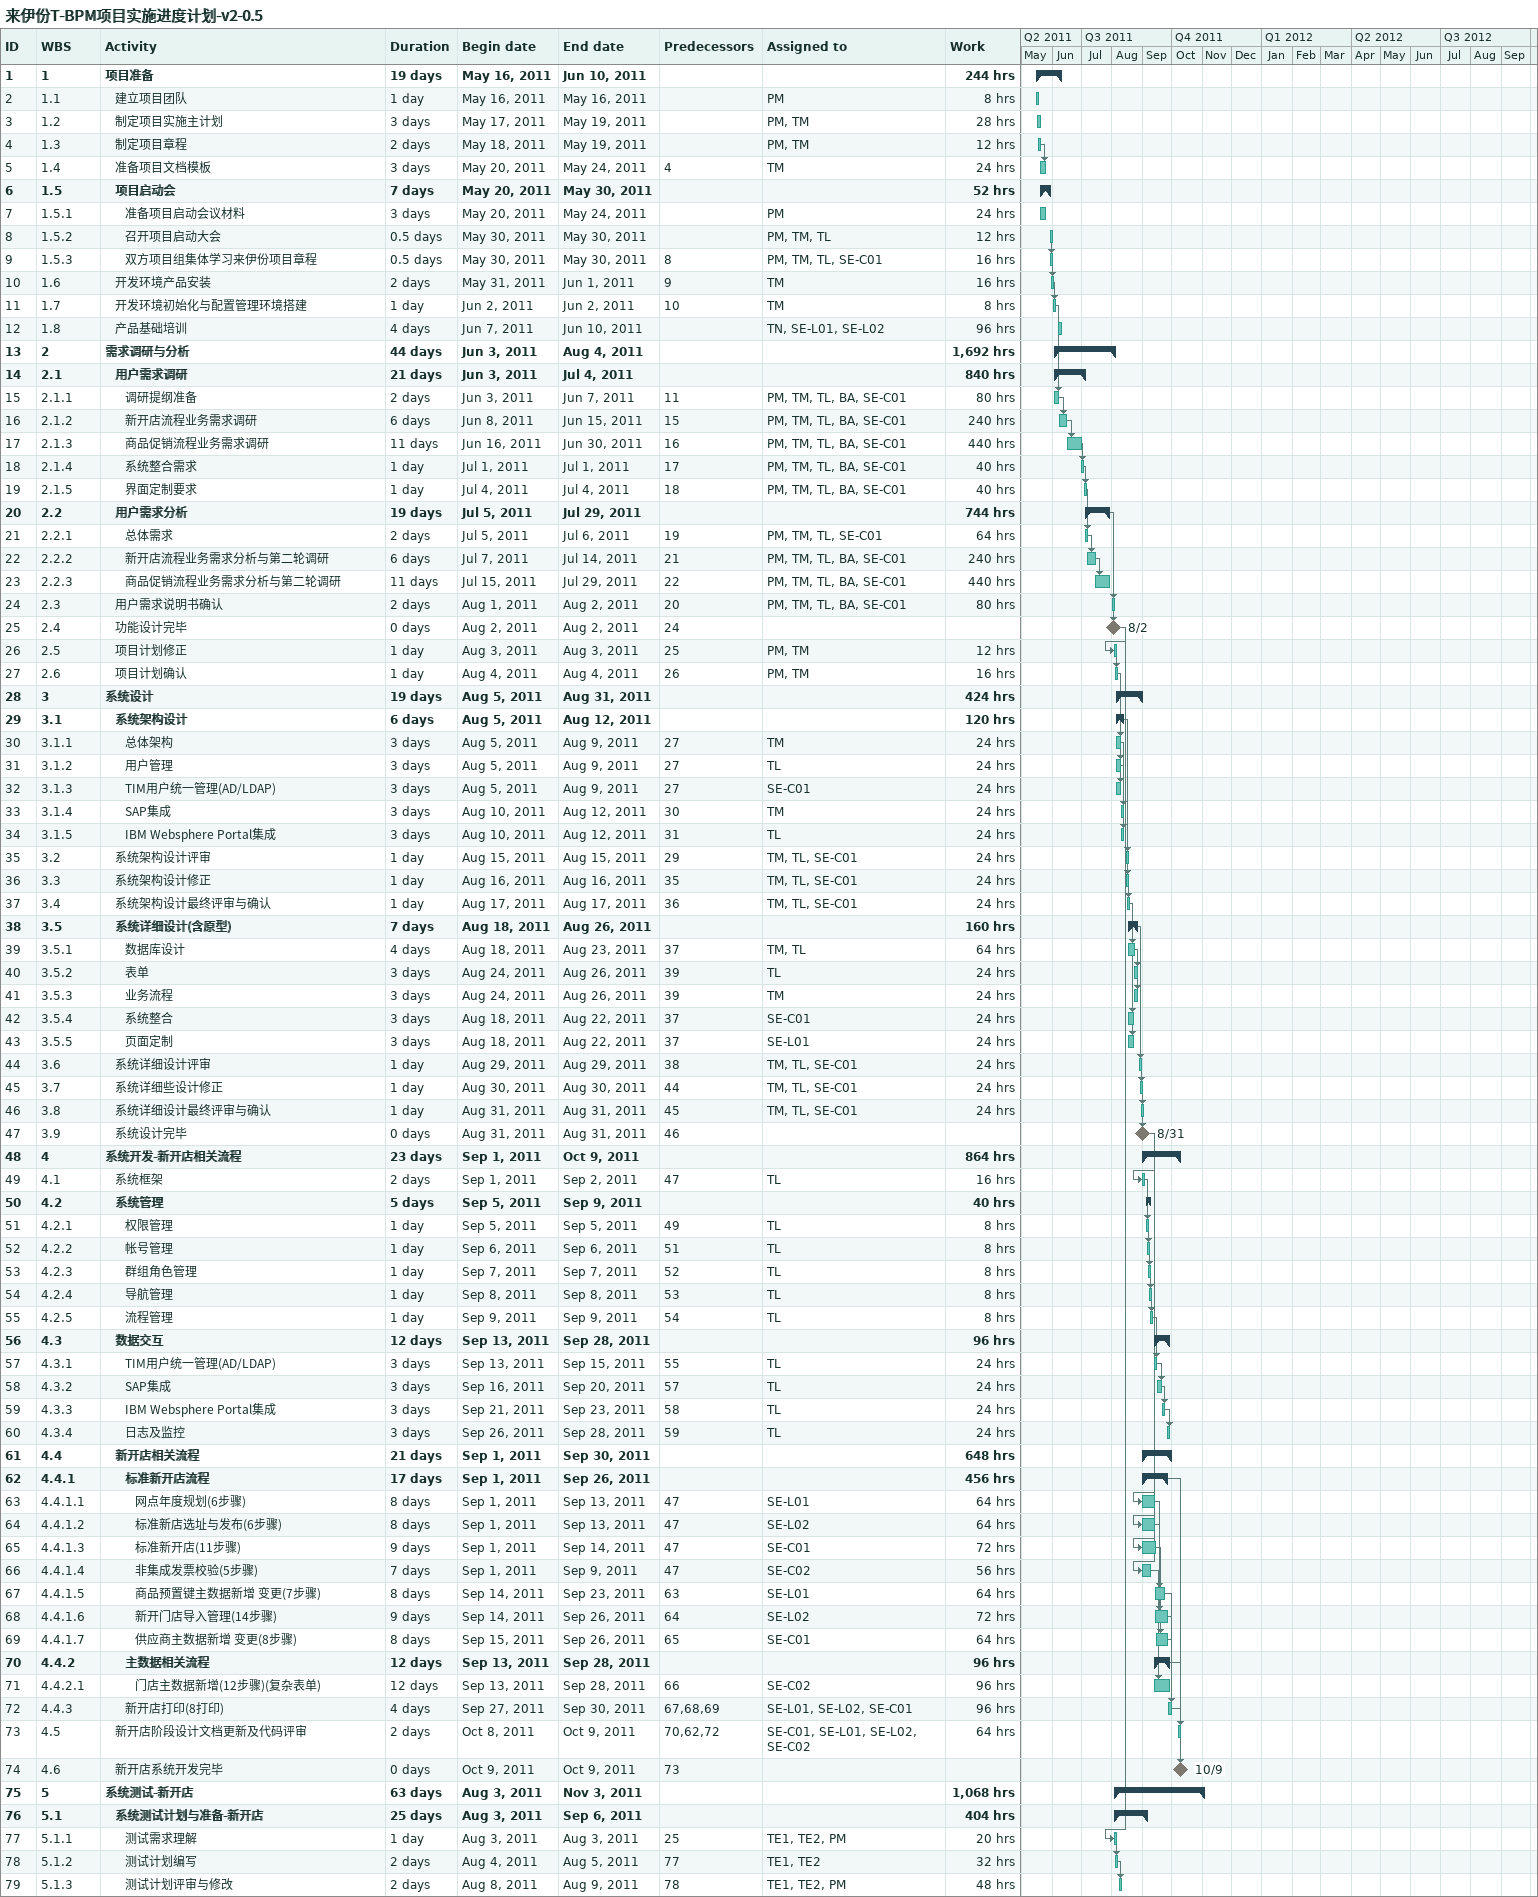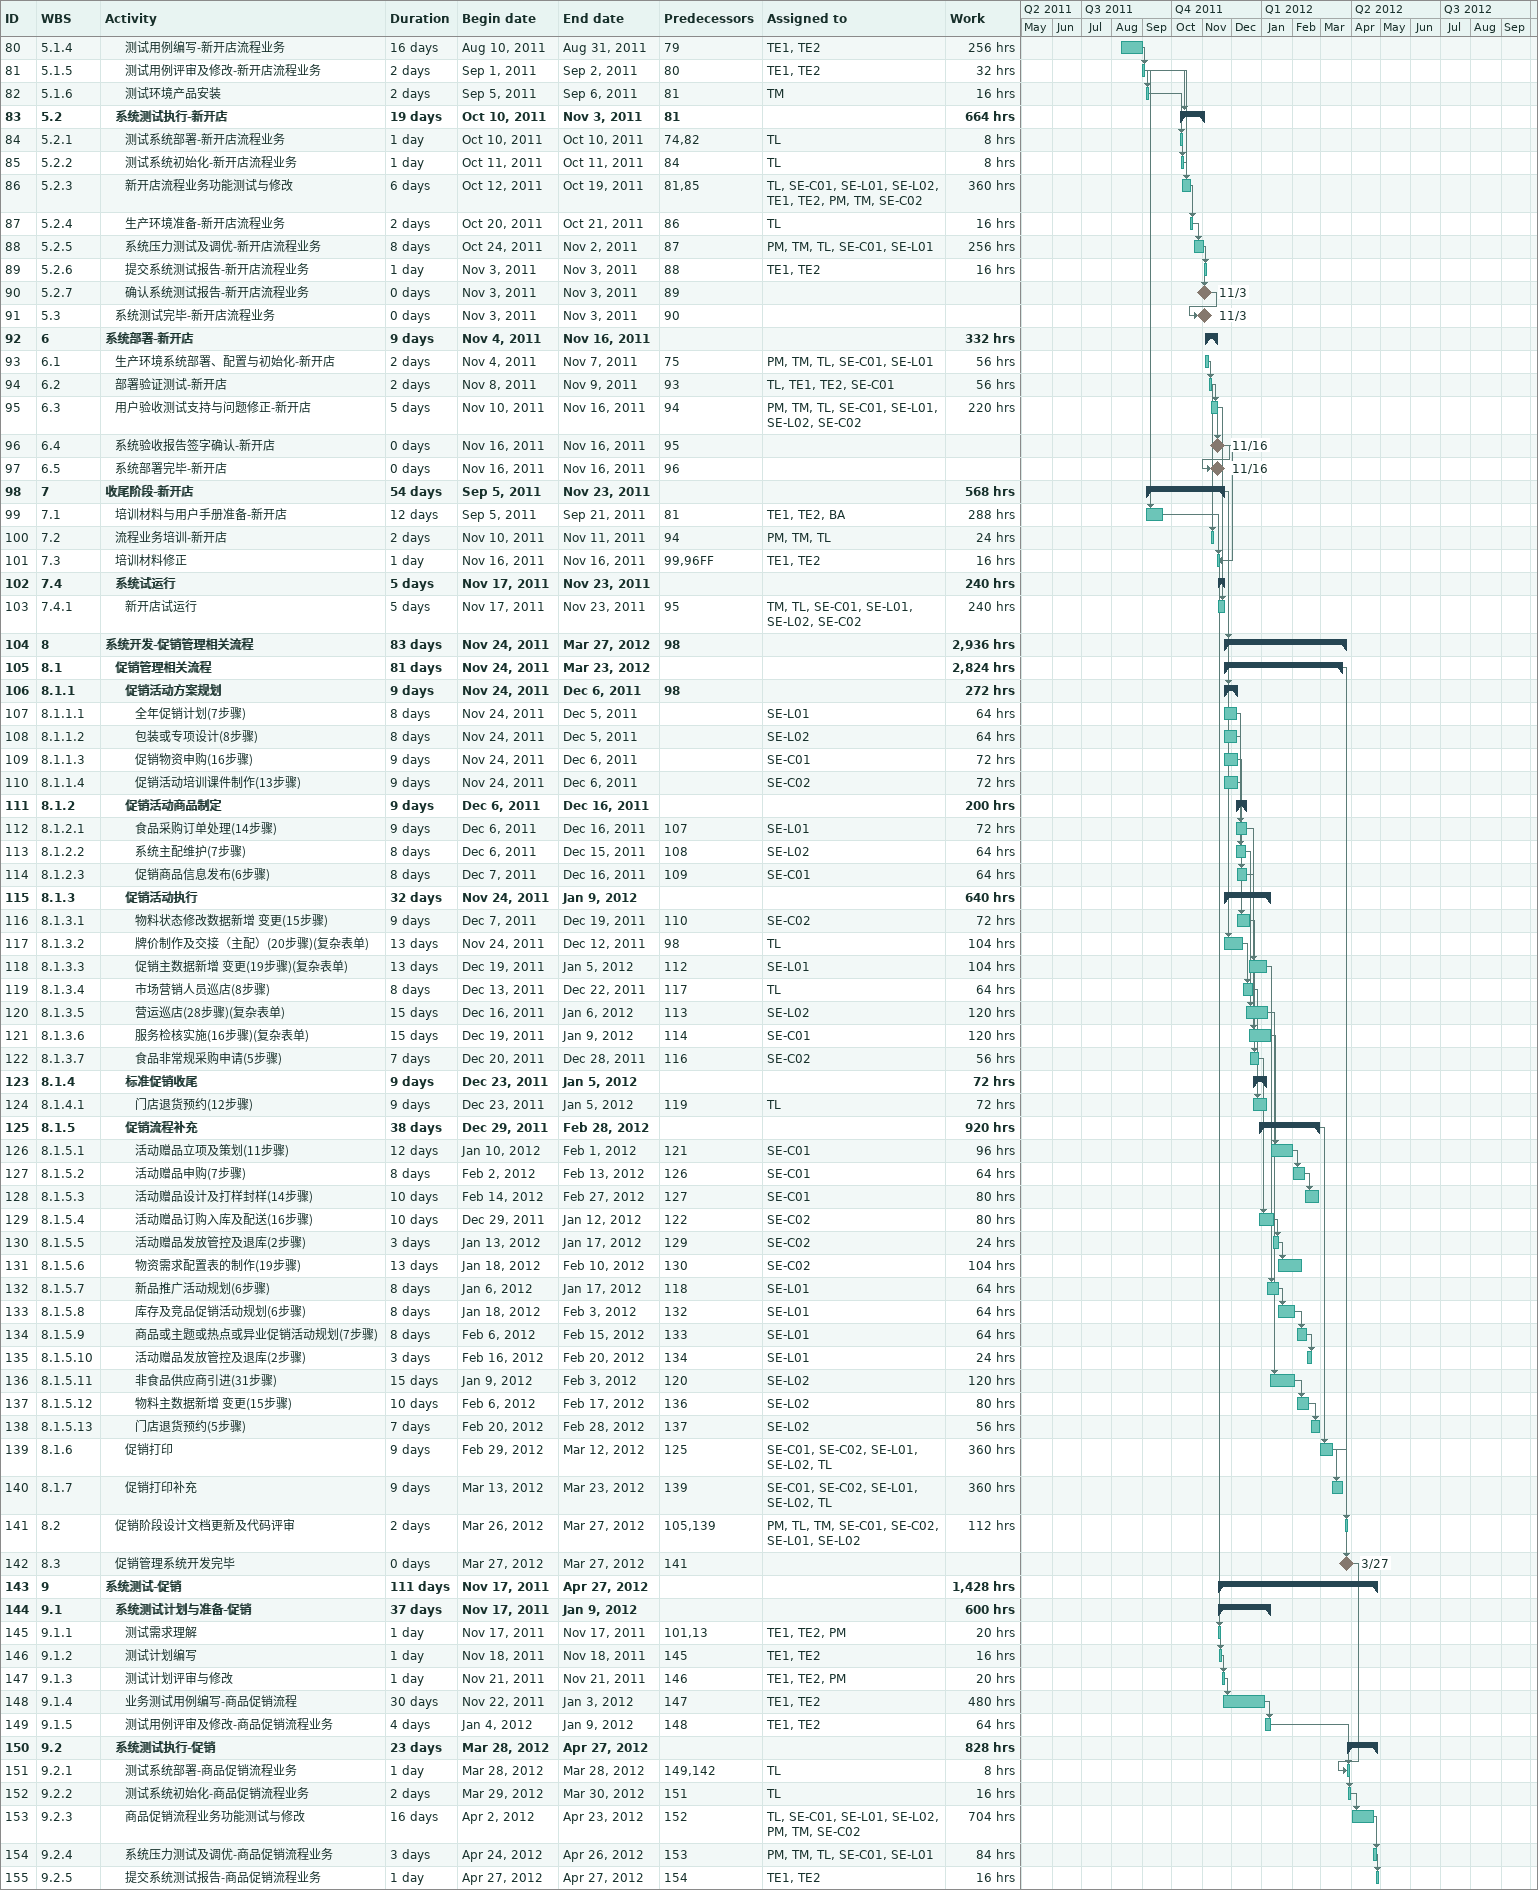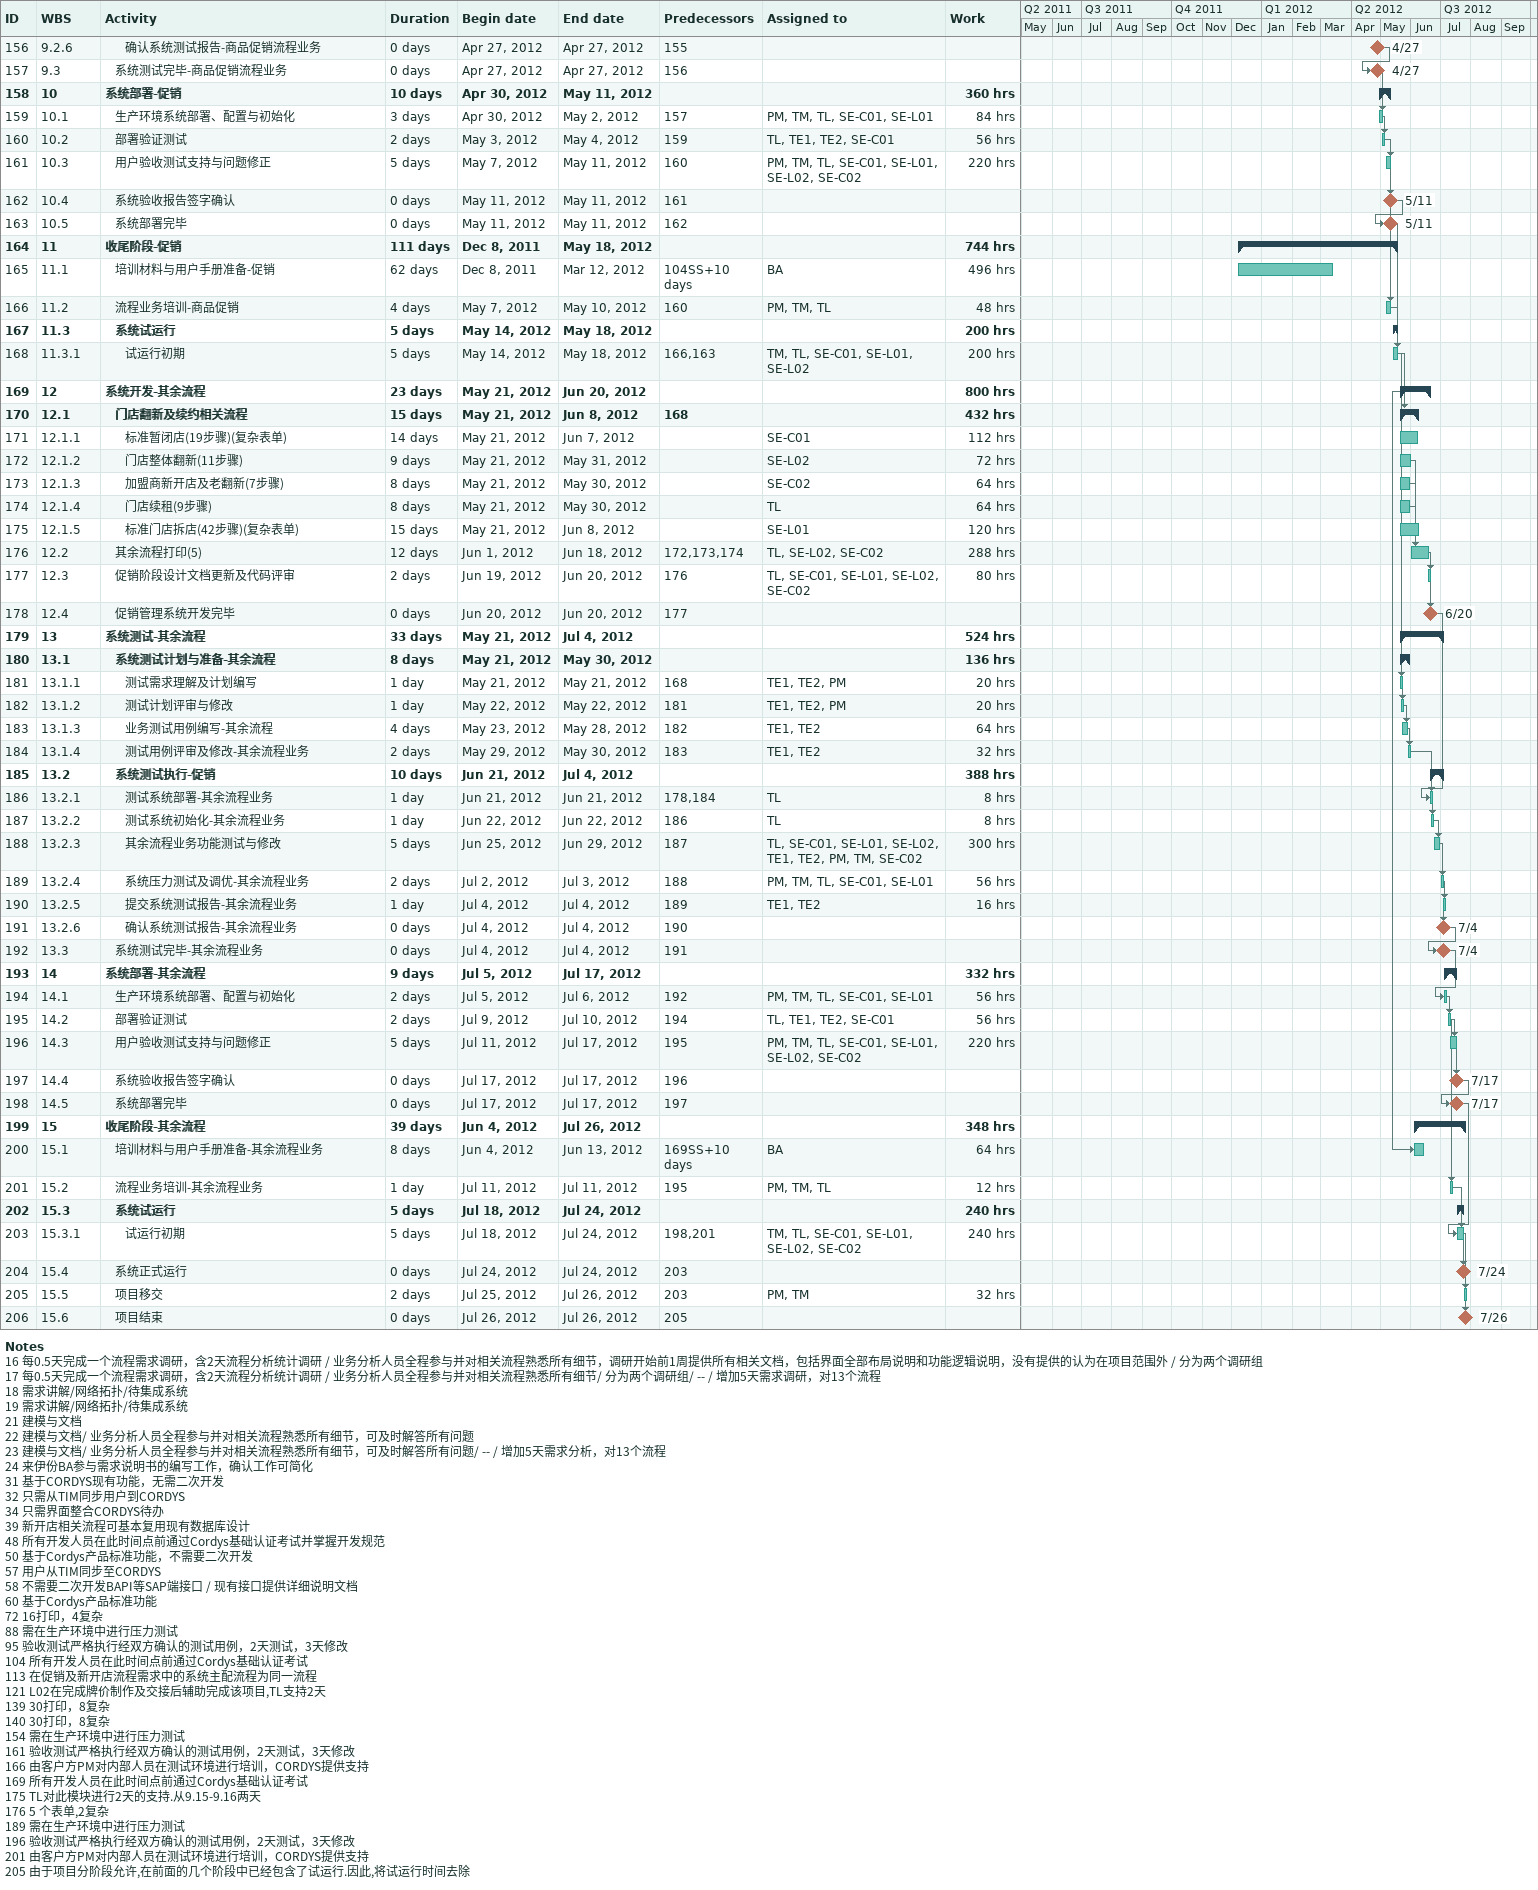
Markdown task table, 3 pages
来伊份T-BPM项目实施进度计划-v2-0.5

| ID | WBS | Task | Duration | Start | Finish | Predecessors | Resources | Work (h) |
|---|---|---|---|---|---|---|---|---|
| 1 | 1 | **项目准备** | 19d | 2011-05-16 | 2011-06-10 |  |  | 244 |
| 2 | 1.1 | 建立项目团队 | 1d | 2011-05-16 | 2011-05-16 |  | PM | 8 |
| 3 | 1.2 | 制定项目实施主计划 | 3d | 2011-05-17 | 2011-05-19 |  | PM, TM | 28 |
| 4 | 1.3 | 制定项目章程 | 2d | 2011-05-18 | 2011-05-19 |  | PM, TM | 12 |
| 5 | 1.4 | 准备项目文档模板 | 3d | 2011-05-20 | 2011-05-24 | 4 | TM | 24 |
| 6 | 1.5 | **项目启动会** | 7d | 2011-05-20 | 2011-05-30 |  |  | 52 |
| 7 | 1.5.1 | 准备项目启动会议材料 | 3d | 2011-05-20 | 2011-05-24 |  | PM | 24 |
| 8 | 1.5.2 | 召开项目启动大会 | 0.5d | 2011-05-30 | 2011-05-30 |  | PM, TM, TL | 12 |
| 9 | 1.5.3 | 双方项目组集体学习来伊份项目章程 | 0.5d | 2011-05-30 | 2011-05-30 | 8 | PM, TM, TL, SE-C01 | 16 |
| 10 | 1.6 | 开发环境产品安装 | 2d | 2011-05-31 | 2011-06-01 | 9 | TM | 16 |
| 11 | 1.7 | 开发环境初始化与配置管理环境搭建 | 1d | 2011-06-02 | 2011-06-02 | 10 | TM | 8 |
| 12 | 1.8 | 产品基础培训 | 4d | 2011-06-07 | 2011-06-10 |  | TN, SE-L01, SE-L02 | 96 |
| 13 | 2 | **需求调研与分析** | 44d | 2011-06-03 | 2011-08-04 |  |  | 1692 |
| 14 | 2.1 | **用户需求调研** | 21d | 2011-06-03 | 2011-07-04 |  |  | 840 |
| 15 | 2.1.1 | 调研提纲准备 | 2d | 2011-06-03 | 2011-06-07 | 11 | PM, TM, TL, BA, SE-C01 | 80 |
| 16 | 2.1.2 | 新开店流程业务需求调研 | 6d | 2011-06-08 | 2011-06-15 | 15 | PM, TM, TL, BA, SE-C01 | 240 |
| 17 | 2.1.3 | 商品促销流程业务需求调研 | 11d | 2011-06-16 | 2011-06-30 | 16 | PM, TM, TL, BA, SE-C01 | 440 |
| 18 | 2.1.4 | 系统整合需求 | 1d | 2011-07-01 | 2011-07-01 | 17 | PM, TM, TL, BA, SE-C01 | 40 |
| 19 | 2.1.5 | 界面定制要求 | 1d | 2011-07-04 | 2011-07-04 | 18 | PM, TM, TL, BA, SE-C01 | 40 |
| 20 | 2.2 | **用户需求分析** | 19d | 2011-07-05 | 2011-07-29 |  |  | 744 |
| 21 | 2.2.1 | 总体需求 | 2d | 2011-07-05 | 2011-07-06 | 19 | PM, TM, TL, SE-C01 | 64 |
| 22 | 2.2.2 | 新开店流程业务需求分析与第二轮调研 | 6d | 2011-07-07 | 2011-07-14 | 21 | PM, TM, TL, BA, SE-C01 | 240 |
| 23 | 2.2.3 | 商品促销流程业务需求分析与第二轮调研 | 11d | 2011-07-15 | 2011-07-29 | 22 | PM, TM, TL, BA, SE-C01 | 440 |
| 24 | 2.3 | 用户需求说明书确认 | 2d | 2011-08-01 | 2011-08-02 | 20 | PM, TM, TL, BA, SE-C01 | 80 |
| 25 | 2.4 | 功能设计完毕 | 0d | 2011-08-02 | 2011-08-02 | 24 |  |  |
| 26 | 2.5 | 项目计划修正 | 1d | 2011-08-03 | 2011-08-03 | 25 | PM, TM | 12 |
| 27 | 2.6 | 项目计划确认 | 1d | 2011-08-04 | 2011-08-04 | 26 | PM, TM | 16 |
| 28 | 3 | **系统设计** | 19d | 2011-08-05 | 2011-08-31 |  |  | 424 |
| 29 | 3.1 | **系统架构设计** | 6d | 2011-08-05 | 2011-08-12 |  |  | 120 |
| 30 | 3.1.1 | 总体架构 | 3d | 2011-08-05 | 2011-08-09 | 27 | TM | 24 |
| 31 | 3.1.2 | 用户管理 | 3d | 2011-08-05 | 2011-08-09 | 27 | TL | 24 |
| 32 | 3.1.3 | TIM用户统一管理(AD/LDAP) | 3d | 2011-08-05 | 2011-08-09 | 27 | SE-C01 | 24 |
| 33 | 3.1.4 | SAP集成 | 3d | 2011-08-10 | 2011-08-12 | 30 | TM | 24 |
| 34 | 3.1.5 | IBM Websphere Portal集成 | 3d | 2011-08-10 | 2011-08-12 | 31 | TL | 24 |
| 35 | 3.2 | 系统架构设计评审 | 1d | 2011-08-15 | 2011-08-15 | 29 | TM, TL, SE-C01 | 24 |
| 36 | 3.3 | 系统架构设计修正 | 1d | 2011-08-16 | 2011-08-16 | 35 | TM, TL, SE-C01 | 24 |
| 37 | 3.4 | 系统架构设计最终评审与确认 | 1d | 2011-08-17 | 2011-08-17 | 36 | TM, TL, SE-C01 | 24 |
| 38 | 3.5 | **系统详细设计(含原型)** | 7d | 2011-08-18 | 2011-08-26 |  |  | 160 |
| 39 | 3.5.1 | 数据库设计 | 4d | 2011-08-18 | 2011-08-23 | 37 | TM, TL | 64 |
| 40 | 3.5.2 | 表单 | 3d | 2011-08-24 | 2011-08-26 | 39 | TL | 24 |
| 41 | 3.5.3 | 业务流程 | 3d | 2011-08-24 | 2011-08-26 | 39 | TM | 24 |
| 42 | 3.5.4 | 系统整合 | 3d | 2011-08-18 | 2011-08-22 | 37 | SE-C01 | 24 |
| 43 | 3.5.5 | 页面定制 | 3d | 2011-08-18 | 2011-08-22 | 37 | SE-L01 | 24 |
| 44 | 3.6 | 系统详细设计评审 | 1d | 2011-08-29 | 2011-08-29 | 38 | TM, TL, SE-C01 | 24 |
| 45 | 3.7 | 系统详细些设计修正 | 1d | 2011-08-30 | 2011-08-30 | 44 | TM, TL, SE-C01 | 24 |
| 46 | 3.8 | 系统详细设计最终评审与确认 | 1d | 2011-08-31 | 2011-08-31 | 45 | TM, TL, SE-C01 | 24 |
| 47 | 3.9 | 系统设计完毕 | 0d | 2011-08-31 | 2011-08-31 | 46 |  |  |
| 48 | 4 | **系统开发-新开店相关流程** | 23d | 2011-09-01 | 2011-10-09 |  |  | 864 |
| 49 | 4.1 | 系统框架 | 2d | 2011-09-01 | 2011-09-02 | 47 | TL | 16 |
| 50 | 4.2 | **系统管理** | 5d | 2011-09-05 | 2011-09-09 |  |  | 40 |
| 51 | 4.2.1 | 权限管理 | 1d | 2011-09-05 | 2011-09-05 | 49 | TL | 8 |
| 52 | 4.2.2 | 帐号管理 | 1d | 2011-09-06 | 2011-09-06 | 51 | TL | 8 |
| 53 | 4.2.3 | 群组角色管理 | 1d | 2011-09-07 | 2011-09-07 | 52 | TL | 8 |
| 54 | 4.2.4 | 导航管理 | 1d | 2011-09-08 | 2011-09-08 | 53 | TL | 8 |
| 55 | 4.2.5 | 流程管理 | 1d | 2011-09-09 | 2011-09-09 | 54 | TL | 8 |
| 56 | 4.3 | **数据交互** | 12d | 2011-09-13 | 2011-09-28 |  |  | 96 |
| 57 | 4.3.1 | TIM用户统一管理(AD/LDAP) | 3d | 2011-09-13 | 2011-09-15 | 55 | TL | 24 |
| 58 | 4.3.2 | SAP集成 | 3d | 2011-09-16 | 2011-09-20 | 57 | TL | 24 |
| 59 | 4.3.3 | IBM Websphere Portal集成 | 3d | 2011-09-21 | 2011-09-23 | 58 | TL | 24 |
| 60 | 4.3.4 | 日志及监控 | 3d | 2011-09-26 | 2011-09-28 | 59 | TL | 24 |
| 61 | 4.4 | **新开店相关流程** | 21d | 2011-09-01 | 2011-09-30 |  |  | 648 |
| 62 | 4.4.1 | **标准新开店流程** | 17d | 2011-09-01 | 2011-09-26 |  |  | 456 |
| 63 | 4.4.1.1 | 网点年度规划(6步骤) | 8d | 2011-09-01 | 2011-09-13 | 47 | SE-L01 | 64 |
| 64 | 4.4.1.2 | 标准新店选址与发布(6步骤) | 8d | 2011-09-01 | 2011-09-13 | 47 | SE-L02 | 64 |
| 65 | 4.4.1.3 | 标准新开店(11步骤) | 9d | 2011-09-01 | 2011-09-14 | 47 | SE-C01 | 72 |
| 66 | 4.4.1.4 | 非集成发票校验(5步骤) | 7d | 2011-09-01 | 2011-09-09 | 47 | SE-C02 | 56 |
| 67 | 4.4.1.5 | 商品预置键主数据新增 变更(7步骤) | 8d | 2011-09-14 | 2011-09-23 | 63 | SE-L01 | 64 |
| 68 | 4.4.1.6 | 新开门店导入管理(14步骤) | 9d | 2011-09-14 | 2011-09-26 | 64 | SE-L02 | 72 |
| 69 | 4.4.1.7 | 供应商主数据新增 变更(8步骤) | 8d | 2011-09-15 | 2011-09-26 | 65 | SE-C01 | 64 |
| 70 | 4.4.2 | **主数据相关流程** | 12d | 2011-09-13 | 2011-09-28 |  |  | 96 |
| 71 | 4.4.2.1 | 门店主数据新增(12步骤)(复杂表单) | 12d | 2011-09-13 | 2011-09-28 | 66 | SE-C02 | 96 |
| 72 | 4.4.3 | 新开店打印(8打印) | 4d | 2011-09-27 | 2011-09-30 | 67, 68, 69 | SE-L01, SE-L02, SE-C01 | 96 |
| 73 | 4.5 | 新开店阶段设计文档更新及代码评审 | 2d | 2011-10-08 | 2011-10-09 | 70, 62, 72 | SE-C01, SE-L01, SE-L02, SE-C02 | 64 |
| 74 | 4.6 | 新开店系统开发完毕 | 0d | 2011-10-09 | 2011-10-09 | 73 |  |  |
| 75 | 5 | **系统测试-新开店** | 63d | 2011-08-03 | 2011-11-03 |  |  | 1068 |
| 76 | 5.1 | **系统测试计划与准备-新开店** | 25d | 2011-08-03 | 2011-09-06 |  |  | 404 |
| 77 | 5.1.1 | 测试需求理解 | 1d | 2011-08-03 | 2011-08-03 | 25 | TE1, TE2, PM | 20 |
| 78 | 5.1.2 | 测试计划编写 | 2d | 2011-08-04 | 2011-08-05 | 77 | TE1, TE2 | 32 |
| 79 | 5.1.3 | 测试计划评审与修改 | 2d | 2011-08-08 | 2011-08-09 | 78 | TE1, TE2, PM | 48 |
| 80 | 5.1.4 | 测试用例编写-新开店流程业务 | 16d | 2011-08-10 | 2011-08-31 | 79 | TE1, TE2 | 256 |
| 81 | 5.1.5 | 测试用例评审及修改-新开店流程业务 | 2d | 2011-09-01 | 2011-09-02 | 80 | TE1, TE2 | 32 |
| 82 | 5.1.6 | 测试环境产品安装 | 2d | 2011-09-05 | 2011-09-06 | 81 | TM | 16 |
| 83 | 5.2 | **系统测试执行-新开店** | 19d | 2011-10-10 | 2011-11-03 | 81 |  | 664 |
| 84 | 5.2.1 | 测试系统部署-新开店流程业务 | 1d | 2011-10-10 | 2011-10-10 | 74, 82 | TL | 8 |
| 85 | 5.2.2 | 测试系统初始化-新开店流程业务 | 1d | 2011-10-11 | 2011-10-11 | 84 | TL | 8 |
| 86 | 5.2.3 | 新开店流程业务功能测试与修改 | 6d | 2011-10-12 | 2011-10-19 | 81, 85 | TL, SE-C01, SE-L01, SE-L02, TE1, TE2, PM, TM, SE-C02 | 360 |
| 87 | 5.2.4 | 生产环境准备-新开店流程业务 | 2d | 2011-10-20 | 2011-10-21 | 86 | TL | 16 |
| 88 | 5.2.5 | 系统压力测试及调优-新开店流程业务 | 8d | 2011-10-24 | 2011-11-02 | 87 | PM, TM, TL, SE-C01, SE-L01 | 256 |
| 89 | 5.2.6 | 提交系统测试报告-新开店流程业务 | 1d | 2011-11-03 | 2011-11-03 | 88 | TE1, TE2 | 16 |
| 90 | 5.2.7 | 确认系统测试报告-新开店流程业务 | 0d | 2011-11-03 | 2011-11-03 | 89 |  |  |
| 91 | 5.3 | 系统测试完毕-新开店流程业务 | 0d | 2011-11-03 | 2011-11-03 | 90 |  |  |
| 92 | 6 | **系统部署-新开店** | 9d | 2011-11-04 | 2011-11-16 |  |  | 332 |
| 93 | 6.1 | 生产环境系统部署、配置与初始化-新开店 | 2d | 2011-11-04 | 2011-11-07 | 75 | PM, TM, TL, SE-C01, SE-L01 | 56 |
| 94 | 6.2 | 部署验证测试-新开店 | 2d | 2011-11-08 | 2011-11-09 | 93 | TL, TE1, TE2, SE-C01 | 56 |
| 95 | 6.3 | 用户验收测试支持与问题修正-新开店 | 5d | 2011-11-10 | 2011-11-16 | 94 | PM, TM, TL, SE-C01, SE-L01, SE-L02, SE-C02 | 220 |
| 96 | 6.4 | 系统验收报告签字确认-新开店 | 0d | 2011-11-16 | 2011-11-16 | 95 |  |  |
| 97 | 6.5 | 系统部署完毕-新开店 | 0d | 2011-11-16 | 2011-11-16 | 96 |  |  |
| 98 | 7 | **收尾阶段-新开店** | 54d | 2011-09-05 | 2011-11-23 |  |  | 568 |
| 99 | 7.1 | 培训材料与用户手册准备-新开店 | 12d | 2011-09-05 | 2011-09-21 | 81 | TE1, TE2, BA | 288 |
| 100 | 7.2 | 流程业务培训-新开店 | 2d | 2011-11-10 | 2011-11-11 | 94 | PM, TM, TL | 24 |
| 101 | 7.3 | 培训材料修正 | 1d | 2011-11-16 | 2011-11-16 | 99, 96FF | TE1, TE2 | 16 |
| 102 | 7.4 | **系统试运行** | 5d | 2011-11-17 | 2011-11-23 |  |  | 240 |
| 103 | 7.4.1 | 新开店试运行 | 5d | 2011-11-17 | 2011-11-23 | 95 | TM, TL, SE-C01, SE-L01, SE-L02, SE-C02 | 240 |
| 104 | 8 | **系统开发-促销管理相关流程** | 83d | 2011-11-24 | 2012-03-27 | 98 |  | 2936 |
| 105 | 8.1 | **促销管理相关流程** | 81d | 2011-11-24 | 2012-03-23 |  |  | 2824 |
| 106 | 8.1.1 | **促销活动方案规划** | 9d | 2011-11-24 | 2011-12-06 | 98 |  | 272 |
| 107 | 8.1.1.1 | 全年促销计划(7步骤) | 8d | 2011-11-24 | 2011-12-05 |  | SE-L01 | 64 |
| 108 | 8.1.1.2 | 包装或专项设计(8步骤) | 8d | 2011-11-24 | 2011-12-05 |  | SE-L02 | 64 |
| 109 | 8.1.1.3 | 促销物资申购(16步骤) | 9d | 2011-11-24 | 2011-12-06 |  | SE-C01 | 72 |
| 110 | 8.1.1.4 | 促销活动培训课件制作(13步骤) | 9d | 2011-11-24 | 2011-12-06 |  | SE-C02 | 72 |
| 111 | 8.1.2 | **促销活动商品制定** | 9d | 2011-12-06 | 2011-12-16 |  |  | 200 |
| 112 | 8.1.2.1 | 食品采购订单处理(14步骤) | 9d | 2011-12-06 | 2011-12-16 | 107 | SE-L01 | 72 |
| 113 | 8.1.2.2 | 系统主配维护(7步骤) | 8d | 2011-12-06 | 2011-12-15 | 108 | SE-L02 | 64 |
| 114 | 8.1.2.3 | 促销商品信息发布(6步骤) | 8d | 2011-12-07 | 2011-12-16 | 109 | SE-C01 | 64 |
| 115 | 8.1.3 | **促销活动执行** | 32d | 2011-11-24 | 2012-01-09 |  |  | 640 |
| 116 | 8.1.3.1 | 物料状态修改数据新增 变更(15步骤) | 9d | 2011-12-07 | 2011-12-19 | 110 | SE-C02 | 72 |
| 117 | 8.1.3.2 | 牌价制作及交接（主配）(20步骤)(复杂表单) | 13d | 2011-11-24 | 2011-12-12 | 98 | TL | 104 |
| 118 | 8.1.3.3 | 促销主数据新增 变更(19步骤)(复杂表单) | 13d | 2011-12-19 | 2012-01-05 | 112 | SE-L01 | 104 |
| 119 | 8.1.3.4 | 市场营销人员巡店(8步骤) | 8d | 2011-12-13 | 2011-12-22 | 117 | TL | 64 |
| 120 | 8.1.3.5 | 营运巡店(28步骤)(复杂表单) | 15d | 2011-12-16 | 2012-01-06 | 113 | SE-L02 | 120 |
| 121 | 8.1.3.6 | 服务检核实施(16步骤)(复杂表单) | 15d | 2011-12-19 | 2012-01-09 | 114 | SE-C01 | 120 |
| 122 | 8.1.3.7 | 食品非常规采购申请(5步骤) | 7d | 2011-12-20 | 2011-12-28 | 116 | SE-C02 | 56 |
| 123 | 8.1.4 | **标准促销收尾** | 9d | 2011-12-23 | 2012-01-05 |  |  | 72 |
| 124 | 8.1.4.1 | 门店退货预约(12步骤) | 9d | 2011-12-23 | 2012-01-05 | 119 | TL | 72 |
| 125 | 8.1.5 | **促销流程补充** | 38d | 2011-12-29 | 2012-02-28 |  |  | 920 |
| 126 | 8.1.5.1 | 活动赠品立项及策划(11步骤) | 12d | 2012-01-10 | 2012-02-01 | 121 | SE-C01 | 96 |
| 127 | 8.1.5.2 | 活动赠品申购(7步骤) | 8d | 2012-02-02 | 2012-02-13 | 126 | SE-C01 | 64 |
| 128 | 8.1.5.3 | 活动赠品设计及打样封样(14步骤) | 10d | 2012-02-14 | 2012-02-27 | 127 | SE-C01 | 80 |
| 129 | 8.1.5.4 | 活动赠品订购入库及配送(16步骤) | 10d | 2011-12-29 | 2012-01-12 | 122 | SE-C02 | 80 |
| 130 | 8.1.5.5 | 活动赠品发放管控及退库(2步骤) | 3d | 2012-01-13 | 2012-01-17 | 129 | SE-C02 | 24 |
| 131 | 8.1.5.6 | 物资需求配置表的制作(19步骤) | 13d | 2012-01-18 | 2012-02-10 | 130 | SE-C02 | 104 |
| 132 | 8.1.5.7 | 新品推广活动规划(6步骤) | 8d | 2012-01-06 | 2012-01-17 | 118 | SE-L01 | 64 |
| 133 | 8.1.5.8 | 库存及竞品促销活动规划(6步骤) | 8d | 2012-01-18 | 2012-02-03 | 132 | SE-L01 | 64 |
| 134 | 8.1.5.9 | 商品或主题或热点或异业促销活动规划(7步骤) | 8d | 2012-02-06 | 2012-02-15 | 133 | SE-L01 | 64 |
| 135 | 8.1.5.10 | 活动赠品发放管控及退库(2步骤) | 3d | 2012-02-16 | 2012-02-20 | 134 | SE-L01 | 24 |
| 136 | 8.1.5.11 | 非食品供应商引进(31步骤) | 15d | 2012-01-09 | 2012-02-03 | 120 | SE-L02 | 120 |
| 137 | 8.1.5.12 | 物料主数据新增 变更(15步骤) | 10d | 2012-02-06 | 2012-02-17 | 136 | SE-L02 | 80 |
| 138 | 8.1.5.13 | 门店退货预约(5步骤) | 7d | 2012-02-20 | 2012-02-28 | 137 | SE-L02 | 56 |
| 139 | 8.1.6 | 促销打印 | 9d | 2012-02-29 | 2012-03-12 | 125 | SE-C01, SE-C02, SE-L01, SE-L02, TL | 360 |
| 140 | 8.1.7 | 促销打印补充 | 9d | 2012-03-13 | 2012-03-23 | 139 | SE-C01, SE-C02, SE-L01, SE-L02, TL | 360 |
| 141 | 8.2 | 促销阶段设计文档更新及代码评审 | 2d | 2012-03-26 | 2012-03-27 | 105, 139 | PM, TL, TM, SE-C01, SE-C02, SE-L01, SE-L02 | 112 |
| 142 | 8.3 | 促销管理系统开发完毕 | 0d | 2012-03-27 | 2012-03-27 | 141 |  |  |
| 143 | 9 | **系统测试-促销** | 111d | 2011-11-17 | 2012-04-27 |  |  | 1428 |
| 144 | 9.1 | **系统测试计划与准备-促销** | 37d | 2011-11-17 | 2012-01-09 |  |  | 600 |
| 145 | 9.1.1 | 测试需求理解 | 1d | 2011-11-17 | 2011-11-17 | 101, 13 | TE1, TE2, PM | 20 |
| 146 | 9.1.2 | 测试计划编写 | 1d | 2011-11-18 | 2011-11-18 | 145 | TE1, TE2 | 16 |
| 147 | 9.1.3 | 测试计划评审与修改 | 1d | 2011-11-21 | 2011-11-21 | 146 | TE1, TE2, PM | 20 |
| 148 | 9.1.4 | 业务测试用例编写-商品促销流程 | 30d | 2011-11-22 | 2012-01-03 | 147 | TE1, TE2 | 480 |
| 149 | 9.1.5 | 测试用例评审及修改-商品促销流程业务 | 4d | 2012-01-04 | 2012-01-09 | 148 | TE1, TE2 | 64 |
| 150 | 9.2 | **系统测试执行-促销** | 23d | 2012-03-28 | 2012-04-27 |  |  | 828 |
| 151 | 9.2.1 | 测试系统部署-商品促销流程业务 | 1d | 2012-03-28 | 2012-03-28 | 149, 142 | TL | 8 |
| 152 | 9.2.2 | 测试系统初始化-商品促销流程业务 | 2d | 2012-03-29 | 2012-03-30 | 151 | TL | 16 |
| 153 | 9.2.3 | 商品促销流程业务功能测试与修改 | 16d | 2012-04-02 | 2012-04-23 | 152 | TL, SE-C01, SE-L01, SE-L02, PM, TM, SE-C02 | 704 |
| 154 | 9.2.4 | 系统压力测试及调优-商品促销流程业务 | 3d | 2012-04-24 | 2012-04-26 | 153 | PM, TM, TL, SE-C01, SE-L01 | 84 |
| 155 | 9.2.5 | 提交系统测试报告-商品促销流程业务 | 1d | 2012-04-27 | 2012-04-27 | 154 | TE1, TE2 | 16 |
| 156 | 9.2.6 | 确认系统测试报告-商品促销流程业务 | 0d | 2012-04-27 | 2012-04-27 | 155 |  |  |
| 157 | 9.3 | 系统测试完毕-商品促销流程业务 | 0d | 2012-04-27 | 2012-04-27 | 156 |  |  |
| 158 | 10 | **系统部署-促销** | 10d | 2012-04-30 | 2012-05-11 |  |  | 360 |
| 159 | 10.1 | 生产环境系统部署、配置与初始化 | 3d | 2012-04-30 | 2012-05-02 | 157 | PM, TM, TL, SE-C01, SE-L01 | 84 |
| 160 | 10.2 | 部署验证测试 | 2d | 2012-05-03 | 2012-05-04 | 159 | TL, TE1, TE2, SE-C01 | 56 |
| 161 | 10.3 | 用户验收测试支持与问题修正 | 5d | 2012-05-07 | 2012-05-11 | 160 | PM, TM, TL, SE-C01, SE-L01, SE-L02, SE-C02 | 220 |
| 162 | 10.4 | 系统验收报告签字确认 | 0d | 2012-05-11 | 2012-05-11 | 161 |  |  |
| 163 | 10.5 | 系统部署完毕 | 0d | 2012-05-11 | 2012-05-11 | 162 |  |  |
| 164 | 11 | **收尾阶段-促销** | 111d | 2011-12-08 | 2012-05-18 |  |  | 744 |
| 165 | 11.1 | 培训材料与用户手册准备-促销 | 62d | 2011-12-08 | 2012-03-12 | 104SS+10d | BA | 496 |
| 166 | 11.2 | 流程业务培训-商品促销 | 4d | 2012-05-07 | 2012-05-10 | 160 | PM, TM, TL | 48 |
| 167 | 11.3 | **系统试运行** | 5d | 2012-05-14 | 2012-05-18 |  |  | 200 |
| 168 | 11.3.1 | 试运行初期 | 5d | 2012-05-14 | 2012-05-18 | 166, 163 | TM, TL, SE-C01, SE-L01, SE-L02 | 200 |
| 169 | 12 | **系统开发-其余流程** | 23d | 2012-05-21 | 2012-06-20 |  |  | 800 |
| 170 | 12.1 | **门店翻新及续约相关流程** | 15d | 2012-05-21 | 2012-06-08 | 168 |  | 432 |
| 171 | 12.1.1 | 标准暂闭店(19步骤)(复杂表单) | 14d | 2012-05-21 | 2012-06-07 |  | SE-C01 | 112 |
| 172 | 12.1.2 | 门店整体翻新(11步骤) | 9d | 2012-05-21 | 2012-05-31 |  | SE-L02 | 72 |
| 173 | 12.1.3 | 加盟商新开店及老翻新(7步骤) | 8d | 2012-05-21 | 2012-05-30 |  | SE-C02 | 64 |
| 174 | 12.1.4 | 门店续租(9步骤) | 8d | 2012-05-21 | 2012-05-30 |  | TL | 64 |
| 175 | 12.1.5 | 标准门店拆店(42步骤)(复杂表单) | 15d | 2012-05-21 | 2012-06-08 |  | SE-L01 | 120 |
| 176 | 12.2 | 其余流程打印(5) | 12d | 2012-06-01 | 2012-06-18 | 172, 173, 174 | TL, SE-L02, SE-C02 | 288 |
| 177 | 12.3 | 促销阶段设计文档更新及代码评审 | 2d | 2012-06-19 | 2012-06-20 | 176 | TL, SE-C01, SE-L01, SE-L02, SE-C02 | 80 |
| 178 | 12.4 | 促销管理系统开发完毕 | 0d | 2012-06-20 | 2012-06-20 | 177 |  |  |
| 179 | 13 | **系统测试-其余流程** | 33d | 2012-05-21 | 2012-07-04 |  |  | 524 |
| 180 | 13.1 | **系统测试计划与准备-其余流程** | 8d | 2012-05-21 | 2012-05-30 |  |  | 136 |
| 181 | 13.1.1 | 测试需求理解及计划编写 | 1d | 2012-05-21 | 2012-05-21 | 168 | TE1, TE2, PM | 20 |
| 182 | 13.1.2 | 测试计划评审与修改 | 1d | 2012-05-22 | 2012-05-22 | 181 | TE1, TE2, PM | 20 |
| 183 | 13.1.3 | 业务测试用例编写-其余流程 | 4d | 2012-05-23 | 2012-05-28 | 182 | TE1, TE2 | 64 |
| 184 | 13.1.4 | 测试用例评审及修改-其余流程业务 | 2d | 2012-05-29 | 2012-05-30 | 183 | TE1, TE2 | 32 |
| 185 | 13.2 | **系统测试执行-促销** | 10d | 2012-06-21 | 2012-07-04 |  |  | 388 |
| 186 | 13.2.1 | 测试系统部署-其余流程业务 | 1d | 2012-06-21 | 2012-06-21 | 178, 184 | TL | 8 |
| 187 | 13.2.2 | 测试系统初始化-其余流程业务 | 1d | 2012-06-22 | 2012-06-22 | 186 | TL | 8 |
| 188 | 13.2.3 | 其余流程业务功能测试与修改 | 5d | 2012-06-25 | 2012-06-29 | 187 | TL, SE-C01, SE-L01, SE-L02, TE1, TE2, PM, TM, SE-C02 | 300 |
| 189 | 13.2.4 | 系统压力测试及调优-其余流程业务 | 2d | 2012-07-02 | 2012-07-03 | 188 | PM, TM, TL, SE-C01, SE-L01 | 56 |
| 190 | 13.2.5 | 提交系统测试报告-其余流程业务 | 1d | 2012-07-04 | 2012-07-04 | 189 | TE1, TE2 | 16 |
| 191 | 13.2.6 | 确认系统测试报告-其余流程业务 | 0d | 2012-07-04 | 2012-07-04 | 190 |  |  |
| 192 | 13.3 | 系统测试完毕-其余流程业务 | 0d | 2012-07-04 | 2012-07-04 | 191 |  |  |
| 193 | 14 | **系统部署-其余流程** | 9d | 2012-07-05 | 2012-07-17 |  |  | 332 |
| 194 | 14.1 | 生产环境系统部署、配置与初始化 | 2d | 2012-07-05 | 2012-07-06 | 192 | PM, TM, TL, SE-C01, SE-L01 | 56 |
| 195 | 14.2 | 部署验证测试 | 2d | 2012-07-09 | 2012-07-10 | 194 | TL, TE1, TE2, SE-C01 | 56 |
| 196 | 14.3 | 用户验收测试支持与问题修正 | 5d | 2012-07-11 | 2012-07-17 | 195 | PM, TM, TL, SE-C01, SE-L01, SE-L02, SE-C02 | 220 |
| 197 | 14.4 | 系统验收报告签字确认 | 0d | 2012-07-17 | 2012-07-17 | 196 |  |  |
| 198 | 14.5 | 系统部署完毕 | 0d | 2012-07-17 | 2012-07-17 | 197 |  |  |
| 199 | 15 | **收尾阶段-其余流程** | 39d | 2012-06-04 | 2012-07-26 |  |  | 348 |
| 200 | 15.1 | 培训材料与用户手册准备-其余流程业务 | 8d | 2012-06-04 | 2012-06-13 | 169SS+10d | BA | 64 |
| 201 | 15.2 | 流程业务培训-其余流程业务 | 1d | 2012-07-11 | 2012-07-11 | 195 | PM, TM, TL | 12 |
| 202 | 15.3 | **系统试运行** | 5d | 2012-07-18 | 2012-07-24 |  |  | 240 |
| 203 | 15.3.1 | 试运行初期 | 5d | 2012-07-18 | 2012-07-24 | 198, 201 | TM, TL, SE-C01, SE-L01, SE-L02, SE-C02 | 240 |
| 204 | 15.4 | 系统正式运行 | 0d | 2012-07-24 | 2012-07-24 | 203 |  |  |
| 205 | 15.5 | 项目移交 | 2d | 2012-07-25 | 2012-07-26 | 203 | PM, TM | 32 |
| 206 | 15.6 | 项目结束 | 0d | 2012-07-26 | 2012-07-26 | 205 |  |  |

Notes
- 16: 每0.5天完成一个流程需求调研，含2天流程分析统计调研 / 业务分析人员全程参与并对相关流程熟悉所有细节，调研开始前1周提供所有相关文档，包括界面全部布局说明和功能逻辑说明，没有提供的认为在项目范围外 / 分为两个调研组
- 17: 每0.5天完成一个流程需求调研，含2天流程分析统计调研 / 业务分析人员全程参与并对相关流程熟悉所有细节 / 分为两个调研组 / -- / 增加5天需求调研，对13个流程
- 18: 需求讲解/网络拓扑/待集成系统
- 19: 需求讲解/网络拓扑/待集成系统
- 21: 建模与文档
- 22: 建模与文档 / 业务分析人员全程参与并对相关流程熟悉所有细节，可及时解答所有问题
- 23: 建模与文档 / 业务分析人员全程参与并对相关流程熟悉所有细节，可及时解答所有问题 / -- / 增加5天需求分析，对13个流程
- 24: 来伊份BA参与需求说明书的编写工作，确认工作可简化
- 31: 基于CORDYS现有功能，无需二次开发
- 32: 只需从TIM同步用户到CORDYS
- 34: 只需界面整合CORDYS待办
- 39: 新开店相关流程可基本复用现有数据库设计
- 48: 所有开发人员在此时间点前通过Cordys基础认证考试并掌握开发规范
- 50: 基于Cordys产品标准功能，不需要二次开发
- 57: 用户从TIM同步至CORDYS
- 58: 不需要二次开发BAPI等SAP端接口 / 现有接口提供详细说明文档
- 60: 基于Cordys产品标准功能
- 72: 16打印，4复杂
- 88: 需在生产环境中进行压力测试
- 95: 验收测试严格执行经双方确认的测试用例，2天测试，3天修改
- 104: 所有开发人员在此时间点前通过Cordys基础认证考试
- 113: 在促销及新开店流程需求中的系统主配流程为同一流程
- 121: L02在完成牌价制作及交接后辅助完成该项目,TL支持2天
- 139: 30打印，8复杂
- 140: 30打印，8复杂
- 154: 需在生产环境中进行压力测试
- 161: 验收测试严格执行经双方确认的测试用例，2天测试，3天修改
- 166: 由客户方PM对内部人员在测试环境进行培训，CORDYS提供支持
- 169: 所有开发人员在此时间点前通过Cordys基础认证考试
- 175: TL对此模块进行2天的支持.从9.15-9.16两天
- 176: 5 个表单,2复杂
- 189: 需在生产环境中进行压力测试
- 196: 验收测试严格执行经双方确认的测试用例，2天测试，3天修改
- 201: 由客户方PM对内部人员在测试环境进行培训，CORDYS提供支持
- 205: 由于项目分阶段允许,在前面的几个阶段中已经包含了试运行.因此,将试运行时间去除
